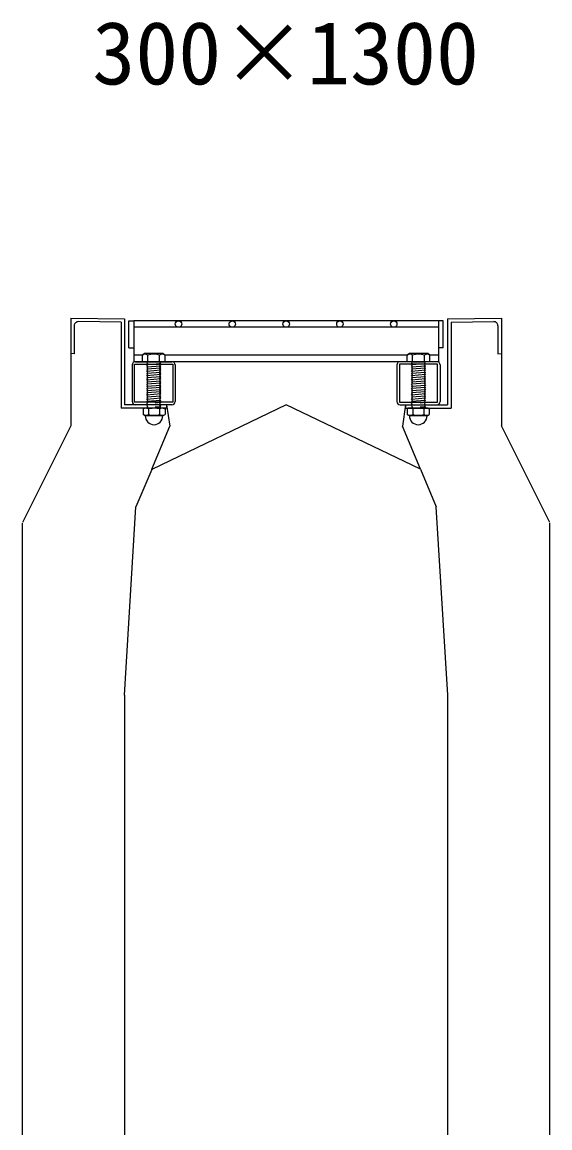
# Model space of a CAD drawing. Units: millimetres, scale not verified. Extents: x -16800 to 16800, y -5940 to 5940.
# Drawn here: x -4554 to -4064, y -2492 to -1464 of the extents above; entities that cross this region are included whole.
import ezdxf
from ezdxf.enums import TextEntityAlignment as Align

# ---------------------------------------------------------------- set-up
doc = ezdxf.new("R2010")
doc.units = ezdxf.units.MM
doc.header["$LTSCALE"] = 20
doc.linetypes.add('DOTTED', pattern=[1.75, 0.25, -1.5])
for name, color, linetype, lineweight in [('0-2_HATCH', 6, 'Continuous', 25), ('0-5_OUTLINE', 3, 'Continuous', 25), ('0-6_TXT', 7, 'Continuous', 25), ('0-A__0-5_D-BMK', 6, 'Continuous', 25)]:
    doc.layers.add(name, color=color, linetype=linetype, lineweight=lineweight)
doc.styles.add('ＭＳ ゴシック', font='')
doc.styles.get('ＭＳ ゴシック').set_extended_font_data('MS Gothic')

msp = doc.modelspace()

# ---------------------------------------------------------------- linework, layer by layer
at = {"layer": '0-2_HATCH'}
for p, q in [((-4505.74, -1746.71), (-4505.74, -1772.68)), ((-4462.14, -1743.31), (-4501.9, -1742.91)), ((-4462.14, -1743.31), (-4462.14, -1823.34)), ((-4458.94, -1740.14), (-4458.94, -1820.14)), ((-4158.94, -1740.14), (-4158.94, -1820.14)), ((-4155.74, -1743.31), (-4115.97, -1742.91)), ((-4155.74, -1743.31), (-4155.74, -1823.34)), ((-4112.14, -1746.71), (-4112.14, -1772.68)), ((-4505.74, -1772.68), (-4508.94, -1772.65)), ((-4112.14, -1772.68), (-4108.94, -1772.65)), ((-4419.94, -1820.14), (-4458.94, -1820.14)), ((-4419.94, -1820.14), (-4416.94, -1840.14)), ((-4419.94, -1820.14), (-4416.94, -1840.14)), ((-4197.94, -1820.14), (-4200.94, -1840.14)), ((-4197.93, -1820.14), (-4200.93, -1840.14)), ((-4197.93, -1820.14), (-4158.93, -1820.14)), ((-4433.74, -1880.14), (-4416.94, -1840.14)), ((-4184.14, -1880.14), (-4200.94, -1840.14))]:
    msp.add_line(p, q, dxfattribs=at)
for points in [[(-4419.94, -1820.14), (-4419.94, -1823.34), (-4462.14, -1823.34)], [(-4197.93, -1820.14), (-4197.93, -1823.34), (-4155.74, -1823.34)]]:
    msp.add_lwpolyline(points, dxfattribs=at)
for centre, start, end in [((-4501.94, -1746.71), 89.42706, 180), ((-4115.94, -1746.71), 0, 90.57294)]:
    msp.add_arc(centre, 3.8, start, end, dxfattribs=at)
at = {"layer": '0-5_OUTLINE'}
for p, q in [((-4508.94, -1739.64), (-4458.94, -1740.14)), ((-4508.94, -1739.64), (-4508.94, -1839.64)), ((-4508.94, -1839.64), (-4553.94, -1929.64)), ((-4063.94, -1929.64), (-4108.94, -1839.64)), ((-4433.79, -1880.28), (-4448.44, -1915.14)), ((-4184.14, -1880.14), (-4169.44, -1915.14)), ((-4459.15, -2090.14), (-4448.44, -1915.14)), ((-4169.86, -1915.14), (-4159.15, -2090.14)), ((-4554.15, -1930.14), (-4554.15, -3170.64)), ((-4064.15, -1930.14), (-4064.15, -3170.64)), ((-4459.15, -2090.14), (-4459.15, -3170.64)), ((-4159.15, -2090.14), (-4159.15, -3170.64))]:
    msp.add_line(p, q, dxfattribs=at)
for points in [[(-4158.94, -1740.14), (-4108.94, -1739.64), (-4108.94, -1839.64)], [(-4184.14, -1880.14), (-4308.94, -1820.14), (-4433.79, -1880.28)]]:
    msp.add_lwpolyline(points, dxfattribs=at)
at = {"layer": '0-A__0-5_D-BMK'}
for p, q in [((-4450.44, -1742.14), (-4450.44, -1780.14)), ((-4167.44, -1742.14), (-4450.44, -1742.14)), ((-4162.94, -1767.14), (-4162.94, -1742.14)), ((-4167.44, -1748.14), (-4450.44, -1748.14)), ((-4454.94, -1767.14), (-4450.44, -1767.14)), ((-4162.94, -1767.14), (-4167.44, -1767.14)), ((-4442.44, -1774.14), (-4450.44, -1774.14)), ((-4440.44, -1772.64), (-4442.44, -1774.14)), ((-4442.44, -1780.14), (-4442.44, -1774.14)), ((-4442.12, -1773.87), (-4440.44, -1772.64)), ((-4423.44, -1772.64), (-4440.44, -1772.64)), ((-4437.44, -1780.14), (-4437.44, -1774.14)), ((-4426.44, -1780.14), (-4426.44, -1774.14)), ((-4421.77, -1773.87), (-4423.44, -1772.64)), ((-4196.44, -1774.14), (-4421.44, -1774.14)), ((-4421.44, -1780.14), (-4421.44, -1774.14)), ((-4194.43, -1772.64), (-4196.43, -1774.14)), ((-4196.43, -1780.14), (-4196.43, -1774.14)), ((-4196.1, -1773.87), (-4194.43, -1772.64)), ((-4177.43, -1772.64), (-4194.43, -1772.64)), ((-4191.43, -1780.14), (-4191.43, -1774.14)), ((-4180.43, -1780.14), (-4180.43, -1774.14)), ((-4175.75, -1773.87), (-4177.43, -1772.64)), ((-4167.44, -1774.14), (-4175.44, -1774.14)), ((-4175.43, -1780.14), (-4175.43, -1774.14)), ((-4451.94, -1783.14), (-4451.94, -1817.14)), ((-4167.44, -1780.14), (-4450.44, -1780.14)), ((-4448.94, -1780.14), (-4414.94, -1780.14)), ((-4421.44, -1780.14), (-4442.44, -1780.14)), ((-4438.44, -1780.14), (-4425.44, -1780.14)), ((-4425.44, -1782.14), (-4438.44, -1783.14)), ((-4438.44, -1783.14), (-4437.44, -1782.14)), ((-4437.44, -1784.14), (-4438.44, -1783.14)), ((-4438.44, -1785.14), (-4437.44, -1784.14)), ((-4425.44, -1784.14), (-4438.44, -1785.14)), ((-4437.44, -1786.14), (-4438.44, -1785.14)), ((-4438.44, -1787.14), (-4437.44, -1786.14)), ((-4425.44, -1786.14), (-4438.44, -1787.14)), ((-4437.44, -1788.14), (-4438.44, -1787.14)), ((-4438.44, -1789.14), (-4437.44, -1788.14)), ((-4425.44, -1788.14), (-4438.44, -1789.14)), ((-4426.44, -1785.14), (-4425.44, -1784.14)), ((-4425.44, -1786.14), (-4426.44, -1785.14)), ((-4426.44, -1787.14), (-4425.44, -1786.14)), ((-4425.44, -1788.14), (-4426.44, -1787.14)), ((-4426.44, -1789.14), (-4425.44, -1788.14)), ((-4411.94, -1783.14), (-4411.94, -1817.14)), ((-4205.94, -1783.14), (-4205.94, -1817.14)), ((-4168.94, -1780.14), (-4202.94, -1780.14)), ((-4175.43, -1780.14), (-4196.43, -1780.14)), ((-4192.43, -1780.14), (-4179.43, -1780.14)), ((-4179.43, -1782.14), (-4192.43, -1783.14)), ((-4192.43, -1783.14), (-4191.43, -1782.14)), ((-4191.43, -1784.14), (-4192.43, -1783.14)), ((-4192.43, -1785.14), (-4191.43, -1784.14)), ((-4179.43, -1784.14), (-4192.43, -1785.14)), ((-4191.43, -1786.14), (-4192.43, -1785.14)), ((-4192.43, -1787.14), (-4191.43, -1786.14)), ((-4179.43, -1786.14), (-4192.43, -1787.14)), ((-4191.43, -1788.14), (-4192.43, -1787.14)), ((-4192.43, -1789.14), (-4191.43, -1788.14)), ((-4179.43, -1788.14), (-4192.43, -1789.14)), ((-4180.43, -1785.14), (-4179.43, -1784.14)), ((-4179.43, -1786.14), (-4180.43, -1785.14)), ((-4180.43, -1787.14), (-4179.43, -1786.14)), ((-4179.43, -1788.14), (-4180.43, -1787.14)), ((-4180.43, -1789.14), (-4179.43, -1788.14)), ((-4165.94, -1783.14), (-4165.94, -1817.14)), ((-4437.44, -1790.14), (-4438.44, -1789.14)), ((-4438.44, -1791.14), (-4437.44, -1790.14)), ((-4425.44, -1790.14), (-4438.44, -1791.14)), ((-4437.44, -1792.14), (-4438.44, -1791.14)), ((-4425.44, -1792.14), (-4438.44, -1793.14)), ((-4438.44, -1793.14), (-4437.44, -1792.14)), ((-4425.44, -1794.14), (-4438.44, -1795.14)), ((-4437.44, -1796.14), (-4438.44, -1795.14)), ((-4425.44, -1796.14), (-4438.44, -1797.14)), ((-4438.44, -1797.14), (-4437.44, -1796.14)), ((-4437.44, -1798.14), (-4438.44, -1797.14)), ((-4425.44, -1798.14), (-4438.44, -1799.14)), ((-4438.44, -1799.14), (-4437.44, -1798.14)), ((-4425.44, -1790.14), (-4426.44, -1789.14)), ((-4426.44, -1793.14), (-4425.44, -1792.14)), ((-4425.44, -1794.14), (-4426.44, -1793.14)), ((-4426.44, -1795.14), (-4425.44, -1794.14)), ((-4425.44, -1796.14), (-4426.44, -1795.14)), ((-4426.44, -1797.14), (-4425.44, -1796.14)), ((-4426.44, -1797.14), (-4425.44, -1798.14)), ((-4426.44, -1799.14), (-4425.44, -1798.14)), ((-4191.43, -1790.14), (-4192.43, -1789.14)), ((-4192.43, -1791.14), (-4191.43, -1790.14)), ((-4179.43, -1790.14), (-4192.43, -1791.14)), ((-4191.43, -1792.14), (-4192.43, -1791.14)), ((-4179.43, -1792.14), (-4192.43, -1793.14)), ((-4192.43, -1793.14), (-4191.43, -1792.14)), ((-4179.43, -1794.14), (-4192.43, -1795.14)), ((-4191.43, -1796.14), (-4192.43, -1795.14)), ((-4179.43, -1796.14), (-4192.43, -1797.14)), ((-4192.43, -1797.14), (-4191.43, -1796.14)), ((-4191.43, -1798.14), (-4192.43, -1797.14)), ((-4179.43, -1798.14), (-4192.43, -1799.14)), ((-4192.43, -1799.14), (-4191.43, -1798.14)), ((-4179.43, -1790.14), (-4180.43, -1789.14)), ((-4180.43, -1793.14), (-4179.43, -1792.14)), ((-4179.43, -1794.14), (-4180.43, -1793.14)), ((-4180.43, -1795.14), (-4179.43, -1794.14)), ((-4179.43, -1796.14), (-4180.43, -1795.14)), ((-4180.43, -1797.14), (-4179.43, -1796.14)), ((-4180.43, -1797.14), (-4179.43, -1798.14)), ((-4180.43, -1799.14), (-4179.43, -1798.14)), ((-4437.44, -1800.14), (-4438.44, -1799.14)), ((-4425.44, -1800.14), (-4438.44, -1801.14)), ((-4438.44, -1801.14), (-4437.44, -1800.14)), ((-4437.44, -1802.14), (-4438.44, -1801.14)), ((-4425.44, -1802.14), (-4438.44, -1803.14)), ((-4438.44, -1803.14), (-4437.44, -1802.14)), ((-4437.44, -1804.14), (-4438.44, -1803.14)), ((-4425.44, -1804.14), (-4438.44, -1805.14)), ((-4438.44, -1805.14), (-4437.44, -1804.14)), ((-4437.44, -1806.14), (-4438.44, -1805.14)), ((-4425.44, -1806.14), (-4438.44, -1807.14)), ((-4438.44, -1807.14), (-4437.44, -1806.14)), ((-4437.44, -1808.14), (-4438.44, -1807.14)), ((-4425.44, -1808.14), (-4438.44, -1809.14)), ((-4438.44, -1809.14), (-4437.44, -1808.14)), ((-4426.44, -1799.14), (-4425.44, -1800.14)), ((-4426.44, -1801.14), (-4425.44, -1800.14)), ((-4426.44, -1801.14), (-4425.44, -1802.14)), ((-4426.44, -1803.14), (-4425.44, -1802.14)), ((-4426.44, -1803.14), (-4425.44, -1804.14)), ((-4426.44, -1805.14), (-4425.44, -1804.14)), ((-4426.44, -1805.14), (-4425.44, -1806.14)), ((-4426.44, -1807.14), (-4425.44, -1806.14)), ((-4426.44, -1807.14), (-4425.44, -1808.14)), ((-4426.44, -1809.14), (-4425.44, -1808.14)), ((-4191.43, -1800.14), (-4192.43, -1799.14)), ((-4179.43, -1800.14), (-4192.43, -1801.14)), ((-4192.43, -1801.14), (-4191.43, -1800.14)), ((-4191.43, -1802.14), (-4192.43, -1801.14)), ((-4179.43, -1802.14), (-4192.43, -1803.14)), ((-4192.43, -1803.14), (-4191.43, -1802.14)), ((-4191.43, -1804.14), (-4192.43, -1803.14)), ((-4179.43, -1804.14), (-4192.43, -1805.14)), ((-4192.43, -1805.14), (-4191.43, -1804.14)), ((-4191.43, -1806.14), (-4192.43, -1805.14)), ((-4179.43, -1806.14), (-4192.43, -1807.14)), ((-4192.43, -1807.14), (-4191.43, -1806.14)), ((-4191.43, -1808.14), (-4192.43, -1807.14)), ((-4179.43, -1808.14), (-4192.43, -1809.14)), ((-4192.43, -1809.14), (-4191.43, -1808.14)), ((-4180.43, -1799.14), (-4179.43, -1800.14)), ((-4180.43, -1801.14), (-4179.43, -1800.14)), ((-4180.43, -1801.14), (-4179.43, -1802.14)), ((-4180.43, -1803.14), (-4179.43, -1802.14)), ((-4180.43, -1803.14), (-4179.43, -1804.14)), ((-4180.43, -1805.14), (-4179.43, -1804.14)), ((-4180.43, -1805.14), (-4179.43, -1806.14)), ((-4180.43, -1807.14), (-4179.43, -1806.14)), ((-4180.43, -1807.14), (-4179.43, -1808.14)), ((-4180.43, -1809.14), (-4179.43, -1808.14)), ((-4437.44, -1810.14), (-4438.44, -1809.14)), ((-4425.44, -1810.14), (-4438.44, -1811.14)), ((-4438.44, -1811.14), (-4437.44, -1810.14)), ((-4437.44, -1812.14), (-4438.44, -1811.14)), ((-4425.44, -1812.14), (-4438.44, -1813.14)), ((-4438.44, -1813.14), (-4437.44, -1812.14)), ((-4437.44, -1814.14), (-4438.44, -1813.14)), ((-4425.44, -1814.14), (-4438.44, -1815.14)), ((-4438.44, -1815.14), (-4437.44, -1814.14)), ((-4437.44, -1816.14), (-4438.44, -1815.14)), ((-4425.44, -1816.14), (-4438.44, -1817.14)), ((-4438.44, -1817.14), (-4437.44, -1816.14)), ((-4437.44, -1818.14), (-4438.44, -1817.14)), ((-4426.44, -1809.14), (-4425.44, -1810.14)), ((-4426.44, -1811.14), (-4425.44, -1810.14)), ((-4426.44, -1811.14), (-4425.44, -1812.14)), ((-4426.44, -1813.14), (-4425.44, -1812.14)), ((-4426.44, -1813.14), (-4425.44, -1814.14)), ((-4426.44, -1815.14), (-4425.44, -1814.14)), ((-4426.44, -1815.14), (-4425.44, -1816.14)), ((-4426.44, -1817.14), (-4425.44, -1816.14)), ((-4426.44, -1817.14), (-4425.44, -1818.14)), ((-4191.43, -1810.14), (-4192.43, -1809.14)), ((-4179.43, -1810.14), (-4192.43, -1811.14)), ((-4192.43, -1811.14), (-4191.43, -1810.14)), ((-4191.43, -1812.14), (-4192.43, -1811.14)), ((-4179.43, -1812.14), (-4192.43, -1813.14)), ((-4192.43, -1813.14), (-4191.43, -1812.14)), ((-4191.43, -1814.14), (-4192.43, -1813.14)), ((-4179.43, -1814.14), (-4192.43, -1815.14)), ((-4192.43, -1815.14), (-4191.43, -1814.14)), ((-4191.43, -1816.14), (-4192.43, -1815.14)), ((-4179.43, -1816.14), (-4192.43, -1817.14)), ((-4192.43, -1817.14), (-4191.43, -1816.14)), ((-4191.43, -1818.14), (-4192.43, -1817.14)), ((-4180.43, -1809.14), (-4179.43, -1810.14)), ((-4180.43, -1811.14), (-4179.43, -1810.14)), ((-4180.43, -1811.14), (-4179.43, -1812.14)), ((-4180.43, -1813.14), (-4179.43, -1812.14)), ((-4180.43, -1813.14), (-4179.43, -1814.14)), ((-4180.43, -1815.14), (-4179.43, -1814.14)), ((-4180.43, -1815.14), (-4179.43, -1816.14)), ((-4180.43, -1817.14), (-4179.43, -1816.14)), ((-4180.43, -1817.14), (-4179.43, -1818.14)), ((-4414.94, -1820.14), (-4448.94, -1820.14)), ((-4440.99, -1823.34), (-4441.85, -1823.99)), ((-4441.85, -1823.99), (-4441.85, -1829.18)), ((-4440.16, -1830.15), (-4441.85, -1829.18)), ((-4422.31, -1823.34), (-4440.99, -1823.34)), ((-4436.75, -1823.99), (-4436.75, -1829.18)), ((-4426.54, -1823.99), (-4426.54, -1829.18)), ((-4423.13, -1830.15), (-4421.44, -1829.18)), ((-4422.31, -1823.34), (-4421.44, -1823.99)), ((-4421.44, -1823.99), (-4421.44, -1829.18)), ((-4202.94, -1820.14), (-4168.94, -1820.14)), ((-4195.56, -1823.34), (-4196.43, -1823.99)), ((-4196.43, -1823.99), (-4196.43, -1829.18)), ((-4194.74, -1830.15), (-4196.43, -1829.18)), ((-4176.88, -1823.34), (-4195.56, -1823.34)), ((-4191.33, -1823.99), (-4191.33, -1829.18)), ((-4181.12, -1823.99), (-4181.12, -1829.18)), ((-4177.71, -1830.15), (-4176.02, -1829.18)), ((-4176.88, -1823.34), (-4176.02, -1823.99)), ((-4176.02, -1823.99), (-4176.02, -1829.18)), ((-4440.16, -1830.47), (-4440.16, -1830.15)), ((-4423.13, -1830.15), (-4440.16, -1830.15)), ((-4423.13, -1830.47), (-4440.16, -1830.47)), ((-4423.13, -1830.47), (-4423.13, -1830.15)), ((-4194.74, -1830.47), (-4194.74, -1830.15)), ((-4177.71, -1830.15), (-4194.74, -1830.15)), ((-4177.71, -1830.47), (-4194.74, -1830.47)), ((-4177.71, -1830.47), (-4177.71, -1830.15))]:
    msp.add_line(p, q, dxfattribs=at)
at = {"layer": '0-A__0-5_D-BMK', "linetype": 'DOTTED'}
for p, q in [((-4438.44, -1781.14), (-4437.44, -1780.14)), ((-4425.44, -1780.14), (-4438.44, -1781.14)), ((-4437.44, -1782.14), (-4438.44, -1781.14)), ((-4426.44, -1781.14), (-4425.44, -1780.14)), ((-4425.44, -1782.14), (-4426.44, -1781.14)), ((-4192.43, -1781.14), (-4191.43, -1780.14)), ((-4179.43, -1780.14), (-4192.43, -1781.14)), ((-4191.43, -1782.14), (-4192.43, -1781.14)), ((-4180.43, -1781.14), (-4179.43, -1780.14)), ((-4179.43, -1782.14), (-4180.43, -1781.14)), ((-4425.44, -1818.14), (-4438.44, -1819.14)), ((-4438.44, -1819.14), (-4437.44, -1818.14)), ((-4437.44, -1820.14), (-4438.44, -1819.14)), ((-4426.44, -1819.14), (-4425.44, -1818.14)), ((-4426.44, -1819.14), (-4425.44, -1820.14)), ((-4179.43, -1818.14), (-4192.43, -1819.14)), ((-4192.43, -1819.14), (-4191.43, -1818.14)), ((-4191.43, -1820.14), (-4192.43, -1819.14)), ((-4180.43, -1819.14), (-4179.43, -1818.14)), ((-4180.43, -1819.14), (-4179.42, -1820.14)), ((-4425.44, -1820.14), (-4438.44, -1821.14)), ((-4438.44, -1821.14), (-4437.44, -1820.14)), ((-4437.44, -1822.14), (-4438.44, -1821.14)), ((-4425.44, -1822.14), (-4438.44, -1823.14)), ((-4438.44, -1823.14), (-4437.44, -1822.14)), ((-4438.24, -1823.34), (-4438.44, -1823.14)), ((-4438.24, -1823.34), (-4426.24, -1823.34)), ((-4426.44, -1821.14), (-4425.44, -1820.14)), ((-4426.44, -1821.14), (-4425.44, -1822.14)), ((-4426.44, -1823.14), (-4425.44, -1822.14)), ((-4426.44, -1823.14), (-4426.24, -1823.34)), ((-4179.43, -1820.14), (-4192.43, -1821.14)), ((-4192.43, -1821.14), (-4191.43, -1820.14)), ((-4191.43, -1822.14), (-4192.43, -1821.14)), ((-4179.42, -1822.14), (-4192.42, -1823.14)), ((-4192.42, -1823.14), (-4191.42, -1822.14)), ((-4192.22, -1823.34), (-4192.42, -1823.14)), ((-4192.22, -1823.34), (-4180.22, -1823.34)), ((-4180.43, -1821.14), (-4179.43, -1820.14)), ((-4180.43, -1821.14), (-4179.42, -1822.14)), ((-4180.42, -1823.14), (-4179.42, -1822.14)), ((-4180.42, -1823.14), (-4180.22, -1823.34))]:
    msp.add_line(p, q, dxfattribs=at)
at = {"layer": '0-A__0-5_D-BMK'}
for points in [[(-4454.94, -1767.14), (-4454.94, -1742.14), (-4450.44, -1742.14)], [(-4162.94, -1742.14), (-4167.44, -1742.14), (-4167.44, -1780.14)], [(-4425.44, -1784.14), (-4426.44, -1783.14), (-4425.44, -1782.14)], [(-4179.43, -1784.14), (-4180.43, -1783.14), (-4179.43, -1782.14)], [(-4438.44, -1795.14), (-4437.44, -1794.14), (-4438.44, -1793.14)], [(-4425.44, -1792.14), (-4426.44, -1791.14), (-4425.44, -1790.14)], [(-4192.43, -1795.14), (-4191.43, -1794.14), (-4192.43, -1793.14)], [(-4179.43, -1792.14), (-4180.43, -1791.14), (-4179.43, -1790.14)]]:
    msp.add_lwpolyline(points, dxfattribs=at)
for points in [[(-4414.24, -1782.44), (-4414.24, -1817.84), (-4449.64, -1817.84), (-4449.64, -1782.44)], [(-4203.64, -1782.44), (-4203.64, -1817.84), (-4168.24, -1817.84), (-4168.24, -1782.44)]]:
    msp.add_lwpolyline(points, close=True, dxfattribs=at)
for centre in [(-4408.94, -1745.14), (-4358.94, -1745.14), (-4308.94, -1745.14), (-4258.94, -1745.14), (-4208.94, -1745.14)]:
    msp.add_circle(centre, 3, dxfattribs=at)
for centre, radius, start, end in [((-4439.94, -1776.77), 3.62, 46.39563, 133.60437), ((-4431.94, -1788.77), 15.62, 69.39075, 110.60925), ((-4423.94, -1776.77), 3.62, 46.39563, 133.60437), ((-4193.93, -1776.77), 3.62, 46.39563, 133.60437), ((-4185.93, -1788.77), 15.62, 69.39075, 110.60925), ((-4177.93, -1776.77), 3.62, 46.39563, 133.60437), ((-4448.94, -1783.14), 3, 90, 180), ((-4414.94, -1783.14), 3, 0, 90), ((-4202.94, -1783.14), 3, 90, 180), ((-4168.94, -1783.14), 3, 0, 90), ((-4448.94, -1817.14), 3, 180, 270), ((-4414.94, -1817.14), 3, 270, 0), ((-4202.94, -1817.14), 3, 180, 270), ((-4168.94, -1817.14), 3, 270, 0), ((-4439.3, -1828.69), 5.35, 61.49832, 118.50684), ((-4439.3, -1824.48), 5.35, 241.49843, 298.50089), ((-4431.65, -1843.76), 20.42, 75.52621, 104.47362), ((-4431.65, -1809.41), 20.42, 255.52638, 284.47374), ((-4423.99, -1828.69), 5.35, 61.49231, 118.50169), ((-4423.99, -1824.48), 5.35, 241.49989, 298.5), ((-4193.88, -1828.69), 5.35, 61.49832, 118.50684), ((-4193.88, -1824.48), 5.35, 241.49843, 298.50089), ((-4186.22, -1843.76), 20.42, 75.52621, 104.47362), ((-4186.22, -1809.41), 20.42, 255.52638, 284.47374), ((-4178.57, -1828.69), 5.35, 61.49231, 118.50169), ((-4178.57, -1824.48), 5.35, 241.49989, 298.5), ((-4431.65, -1830.47), 8.19, 180, 359.99995), ((-4186.22, -1830.47), 8.19, 180, 359.99995)]:
    msp.add_arc(centre, radius, start, end, dxfattribs=at)

# ---------------------------------------------------------------- texts
at = {"layer": '0-6_TXT', "style": 'ＭＳ ゴシック'}
msp.add_text('300×1300', height=58.65, dxfattribs=at).set_placement((-4488.93, -1540), align=Align.BOTTOM_LEFT)

doc.saveas('drawing.dxf')
